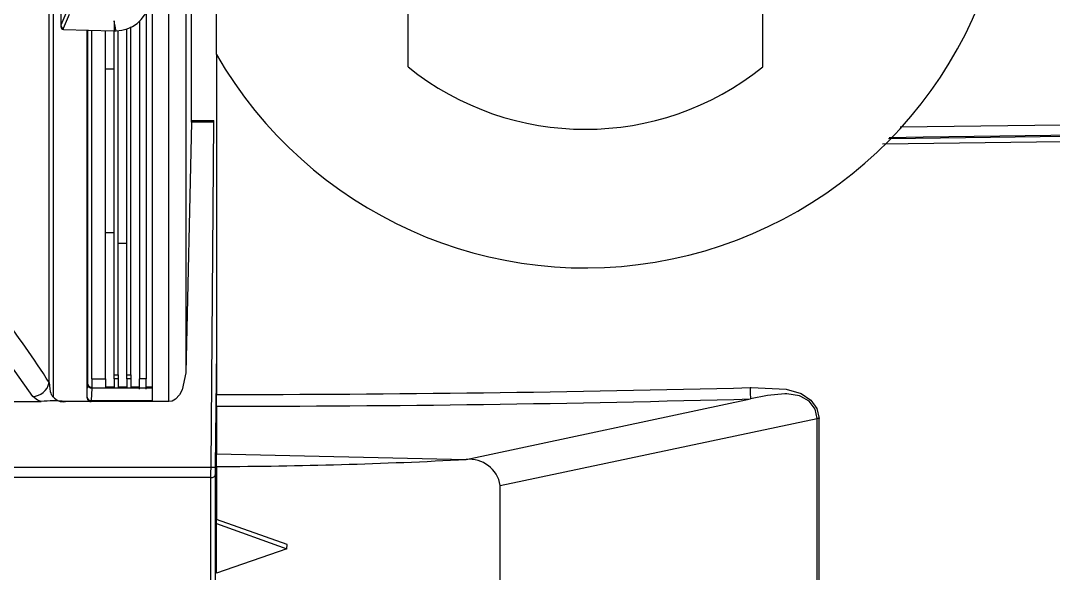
# Model space of a CAD drawing. Extents: x 6 to 134, y 1 to 99.
# Drawn here: x 97.913 to 101.552, y 42.715 to 44.66 of the extents above; entities that cross this region are included whole.
import ezdxf

# ---------------------------------------------------------------- set-up
doc = ezdxf.new("R2010")
doc.units = 0
doc.header["$MEASUREMENT"] = 0
doc.layers.add('OBJECT', color=7, linetype='CONTINUOUS')

msp = doc.modelspace()

# ---------------------------------------------------------------- linework, layer by layer
at = {"layer": 'OBJECT'}
for p, q in [((99.2781, 44.4974), (99.2781, 53.47)), ((100.5281, 44.4974), (100.5281, 53.47)), ((98.6031, 44.5417), (98.6031, 46.0383)), ((98.0136, 43.3862), (98.0136, 45.27)), ((98.0281, 45.27), (98.0281, 43.3365)), ((98.435, 43.3193), (98.435, 45.27)), ((98.4949, 45.27), (98.4949, 43.4205)), ((98.5155, 44.3084), (98.5155, 45.0468)), ((98.0547, 44.7594), (98.0547, 44.6445)), ((98.3763, 44.7629), (98.3763, 43.3193)), ((98.0763, 44.6935), (98.0547, 44.6444)), ((98.0641, 44.6345), (98.0857, 44.6835)), ((98.356, 44.6933), (98.356, 43.4)), ((98.0547, 44.6445), (98.0547, 44.6396)), ((98.2422, 44.6604), (98.2422, 44.625)), ((98.332, 44.66), (98.332, 43.4)), ((98.0641, 44.6297), (98.0641, 44.6345)), ((98.0644, 44.6297), (98.2406, 44.625)), ((98.1471, 43.3318), (98.1471, 44.6275)), ((98.1489, 44.6274), (98.1489, 43.3847)), ((98.1642, 43.4), (98.1642, 44.627)), ((98.2122, 43.4), (98.2122, 44.6258)), ((98.2422, 43.4137), (98.2422, 44.625)), ((98.2437, 44.625), (98.2489, 44.625)), ((98.2571, 43.4137), (98.2571, 44.6262)), ((98.2871, 43.4137), (98.2871, 44.6313)), ((98.302, 43.4137), (98.302, 44.6388)), ((98.6031, 44.5417), (98.6031, 43.3444)), ((98.2122, 44.4908), (98.2422, 44.4908)), ((98.5155, 44.3036), (98.4949, 43.4205)), ((98.5155, 44.3036), (98.5155, 44.3084)), ((98.5155, 44.3084), (98.5942, 44.3084)), ((98.5942, 44.3036), (98.5155, 44.3036)), ((98.5839, 43.0888), (98.5942, 44.3036)), ((98.5942, 44.3036), (98.5942, 44.3084)), ((98.2122, 43.9151), (98.2422, 43.9151)), ((98.2571, 43.8768), (98.2871, 43.8768)), ((97.9557, 43.3372), (97.7837, 43.581)), ((98.6031, 43.5049), (98.5989, 43.0889)), ((98.2422, 43.4137), (98.2571, 43.4137)), ((98.2422, 43.4), (98.2422, 43.4137)), ((98.2571, 43.4137), (98.2571, 43.4)), ((98.2871, 43.4137), (98.302, 43.4137)), ((98.2871, 43.4), (98.2871, 43.4137)), ((98.302, 43.4137), (98.302, 43.4)), ((98.1489, 43.3847), (98.1503, 43.3787)), ((98.1642, 43.4), (98.2122, 43.4)), ((98.1642, 43.4), (98.1642, 43.3697)), ((98.2122, 43.4), (98.2122, 43.3697)), ((98.2571, 43.4), (98.2422, 43.4)), ((98.2422, 43.4), (98.2422, 43.3697)), ((98.2571, 43.4), (98.2571, 43.3697)), ((98.302, 43.4), (98.2871, 43.4)), ((98.2871, 43.4), (98.2871, 43.3697)), ((98.302, 43.4), (98.302, 43.3697)), ((98.356, 43.4), (98.332, 43.4)), ((98.332, 43.3635), (98.332, 43.4)), ((98.356, 43.3635), (98.356, 43.4)), ((98.1471, 43.3318), (98.1472, 43.335)), ((98.1637, 43.3668), (98.1622, 43.3227)), ((98.3763, 43.3668), (98.1637, 43.3668)), ((98.1642, 43.3697), (98.164, 43.3697)), ((98.164, 43.3697), (98.164, 43.3697)), ((98.2422, 43.3697), (98.2122, 43.3697)), ((98.2871, 43.3697), (98.2571, 43.3697)), ((98.332, 43.3697), (98.302, 43.3697)), ((98.3763, 43.3697), (98.356, 43.3697)), ((98.6031, 43.3028), (98.6031, 43.3444)), ((97.2715, 43.3193), (97.9856, 43.3193)), ((98.162, 43.3193), (98.0707, 43.3193)), ((98.1622, 43.3227), (98.162, 43.3193)), ((98.3763, 43.3193), (98.162, 43.3193)), ((98.1622, 43.3227), (98.3763, 43.3227)), ((98.435, 43.3193), (98.3763, 43.3193)), ((98.6031, 43.3028), (98.6031, 43.1351)), ((99.4831, 43.1157), (100.4843, 43.3288)), ((100.4843, 43.3288), (100.4844, 43.3288)), ((99.6031, 43.0242), (100.7196, 43.2598)), ((100.7267, 42.6811), (100.7267, 43.2602)), ((98.6031, 43.1351), (99.4831, 43.1157)), ((98.6031, 43.0906), (98.6031, 43.1351)), ((97.2391, 43.0888), (98.5839, 43.0888)), ((98.6031, 43.0906), (98.6031, 42.9047)), ((98.5838, 43.0515), (97.2388, 43.0515)), ((98.5838, 42.5871), (98.5838, 43.0515)), ((98.5988, 43.0609), (98.5988, 42.5985)), ((99.6031, 42.6353), (99.6031, 43.0242)), ((98.852, 42.8156), (98.6031, 42.9047)), ((98.6031, 42.8901), (98.6031, 42.9047)), ((98.6031, 42.8901), (98.8509, 42.8014)), ((98.6031, 42.7149), (98.6031, 42.8901)), ((98.8509, 42.8014), (98.6031, 42.7149)), ((98.8509, 42.8014), (98.852, 42.8156))]:
    msp.add_line(p, q, dxfattribs=at)
at = {"layer": 'OBJECT', "flags": 128}
for points in [[(101.0123, 44.2861), (101.4862, 44.2925), (102.3245, 44.3036), (103.4597, 44.318), (104.5923, 44.3317)], [(100.9711, 44.2459), (101.0664, 44.2472), (102.2091, 44.2624), (103.3524, 44.2772), (104.4932, 44.2914)], [(104.5869, 44.295), (103.4256, 44.2805), (102.2615, 44.2655), (101.0926, 44.2499), (100.9735, 44.2483)], [(104.4901, 44.2715), (104.4305, 44.2708), (104.1922, 44.2678), (103.2372, 44.2556), (102.4103, 44.2449), (101.5824, 44.2339), (100.95, 44.2253)], [(98.4949, 43.4205), (98.4827, 43.3608), (98.4727, 43.3427), (98.4585, 43.3277), (98.4467, 43.3213), (98.435, 43.3193)], [(98.0136, 43.3862), (98.016, 43.3647), (98.0178, 43.3551), (98.0196, 43.3487), (98.0212, 43.3443), (98.0226, 43.3414), (98.0238, 43.3395), (98.0255, 43.3376), (98.0264, 43.337), (98.0276, 43.3366), (98.0281, 43.3365)], [(98.1472, 43.335), (98.1478, 43.3526), (98.1487, 43.3792)], [(98.1487, 43.3792), (98.1489, 43.3836), (98.1489, 43.3847)], [(98.1532, 43.3745), (98.1503, 43.3786), (98.1503, 43.3787)], [(97.9856, 43.3193), (97.9731, 43.3239), (97.9557, 43.3372)], [(98.164, 43.3696), (98.1639, 43.3691), (98.1637, 43.3668)], [(100.4837, 43.3685), (100.4875, 43.3686), (100.6102, 43.3633), (100.6627, 43.3479), (100.6971, 43.3248), (100.7188, 43.2945), (100.7267, 43.2602)], [(100.4837, 43.3685), (100.484, 43.3496), (100.4844, 43.3288)], [(100.7196, 43.2598), (100.7196, 43.2598), (100.7121, 43.2922), (100.6908, 43.3203), (100.6625, 43.3377), (100.6571, 43.3398), (100.6124, 43.3472), (100.6062, 43.3471), (100.545, 43.3406), (100.4843, 43.3288), (100.4843, 43.3288)], [(100.7196, 42.6806), (100.7196, 42.6806), (100.7196, 42.9509), (100.7196, 43.1011), (100.7196, 43.2598), (100.7196, 43.2598)], [(98.5838, 43.0515), (98.5838, 43.069), (98.5839, 43.0888)], [(98.5989, 43.0889), (98.5988, 43.074), (98.5988, 43.0609)], [(98.5838, 43.0515), (98.5867, 43.0517), (98.5895, 43.0523), (98.592, 43.0531), (98.5943, 43.0543), (98.5962, 43.0557), (98.5976, 43.0573), (98.5984, 43.0591), (98.5988, 43.0609)]]:
    msp.add_lwpolyline(points, dxfattribs=at)
at = {"layer": 'OBJECT'}
for centre, radius, start, end in [((99.9031, 45.29), 1.5, 209.9264, 65.3757), ((98.2489, 44.745), 0.12, 270.1913, 346.2851), ((98.0647, 44.6396), 0.01, 180, 267), ((98.0647, 44.6396), 0.01, 267, 268.5), ((98.2437, 44.745), 0.12, 268.5, 269.2499), ((98.2437, 44.745), 0.12, 269.2499, 270), ((98.2489, 44.745), 0.12, 270, 270.1914), ((99.9031, 45.278), 1, 231.3178, 308.6822), ((94.8563, 41.3633), 3.7498, 32.6484, 37.237), ((97.9528, 43.3994), 0.0623, 272.6639, 347.7758), ((98.1626, 43.3808), 0.014, 186.6546, 274.5178), ((98.1637, 43.3841), 0.0144, 202.12, 271.4274), ((98.0639, 43.3636), 0.0448, 217.15, 278.7446), ((98.1611, 43.3366), 0.014, 186.6594, 274.5152), ((98.6171, 115.7658), 72.4213, 269.988966, 271.476935), ((98.0281, 42.9495), 0.3722, 83.4393, 96.5607), ((98.1607, 43.333), 0.0137, 185.1452, 275.1301), ((98.5832, 112.712), 69.4092, 270.016468, 271.569646), ((100.7292, 43.1635), 0.0967, 91.4824, 95.6697), ((98.5132, 61.6835), 18.5932, 270.27714, 272.99026), ((99.4939, 43.0054), 0.1108, 9.795, 95.5804), ((98.59, 43.3105), 0.2219, 268.4318, 272.3055)]:
    msp.add_arc(centre, radius, start, end, dxfattribs=at)
for centre, major_axis, ratio, start_param, end_param in [((98.0647, 44.6677), (0.0094, 0.0253), 0.138337, 2.783892, 2.790246), ((98.0647, 44.6444), (0.00979, -0.00206), 0.992047, 3.353612, 4.865694), ((96.1797, 44.1316), (0, 2.3412), 0.904333, 4.924724, 4.940236)]:
    msp.add_ellipse(centre, major_axis=major_axis, ratio=ratio, start_param=start_param, end_param=end_param, dxfattribs=at)

doc.saveas('drawing.dxf')
